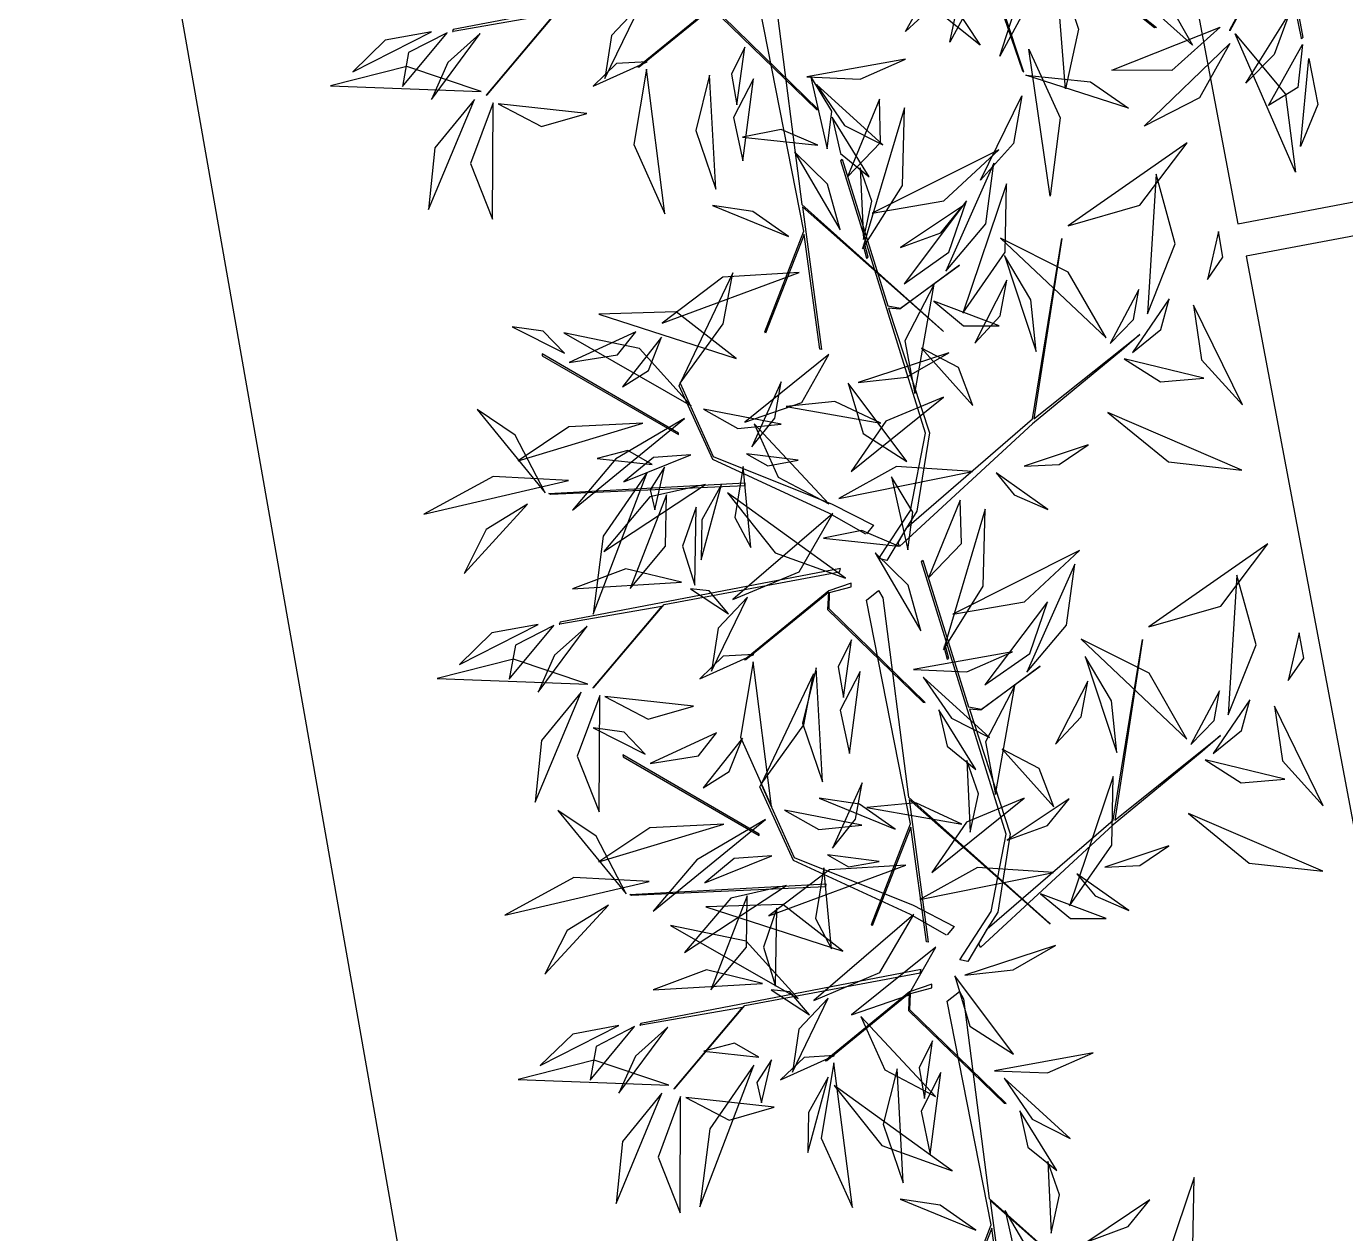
# Model space of a CAD drawing. Header units: centimetres. Extents: x 197412 to 267601, y -375791 to -305433.
# Drawn here: x 202005 to 203754, y -332522 to -330921 of the extents above; entities that cross this region are included whole.
import ezdxf

# ---------------------------------------------------------------- set-up
doc = ezdxf.new("R2010")
doc.units = ezdxf.units.CM
doc.layers.add('3-BAT C-Niveau 0', color=250, linetype='Continuous')

# ---------------------------------------------------------------- blocks, each defined once
blk = doc.blocks.new('Groupe-252-1')
at = {"linetype": 'Continuous', "flags": 128}
for points in [[(12012.96, -45892.22), (12026.44, -45889.87), (12017.32, -45900.69), (12017.46, -45900.63), (12026.75, -45889.65), (12050.02, -45885.3), (12050.14, -45884.86), (12012.97, -45892), (12012.86, -45892.24), (12012.93, -45892.23)], [(12067.63, -45958.9), (12062.84, -45956.17), (12047.36, -45949.02), (12042.89, -45939.22), (12043.06, -45938.88), (12047.42, -45948.62), (12063.2, -45954.92), (12068.65, -45957.73), (12067.73, -45958.86)], [(12027.11, -45970.81), (12040.59, -45968.46), (12031.47, -45979.28), (12031.61, -45979.22), (12040.9, -45968.24), (12064.16, -45963.89), (12064.29, -45963.45), (12027.12, -45970.59), (12027, -45970.83), (12027.07, -45970.82)], [(12078.34, -46012.08), (12073.55, -46009.34), (12058.07, -46002.19), (12053.6, -45992.4), (12053.77, -45992.05), (12058.14, -46001.8), (12073.91, -46008.1), (12079.36, -46010.91), (12078.44, -46012.03)], [(12037.82, -46023.99), (12051.3, -46021.63), (12042.18, -46032.46), (12042.32, -46032.4), (12051.61, -46021.42), (12074.87, -46017.07), (12075, -46016.62), (12037.83, -46023.77), (12037.71, -46024.01), (12037.78, -46024)]]:
    blk.add_lwpolyline(points, dxfattribs=at)
for points in [[(12051.55, -45886.81), (12048.59, -45887.81), (12037.42, -45896.97), (12037.6, -45896.94), (12048.55, -45887.99), (12048.45, -45890.3), (12061.11, -45902.58), (12061.38, -45902.62), (12048.63, -45890.22), (12048.69, -45888.04), (12051.55, -45887.28)], [(12077.96, -45932.04), (12059.26, -45915.5), (12061.78, -45934.4), (12061.54, -45934.38), (12059.48, -45919.15), (12054.35, -45932.23), (12054.26, -45932.06), (12059.42, -45918.73), (12053.59, -45889.05), (12055.2, -45887.79), (12055.75, -45888.76), (12059.15, -45915.21), (12077.78, -45931.86)], [(12069.39, -45962.15), (12073.55, -45955.78), (12075.55, -45945.5), (12064.33, -45909.4), (12064.51, -45909.19), (12070.55, -45928.64), (12072.26, -45928.92), (12080.07, -45923.23), (12072.16, -45929.09), (12070.66, -45928.93), (12076.09, -45945.45), (12074.42, -45955.85), (12073.04, -45958.07), (12089.74, -45943.63), (12093.63, -45919.69), (12089.93, -45943.63), (12103.95, -45932.44), (12101.53, -45934.54), (12089.73, -45944.27), (12072.12, -45960.55), (12071.93, -45960.04), (12073.04, -45958.07), (12070.45, -45962.38)], [(12042.81, -45945.7), (12042.82, -45945.51), (12024.73, -45934.99), (12024.76, -45935.25)], [(12025.88, -45953.64), (12025.65, -45953.52), (12051.63, -45952.1), (12051.61, -45952.49)], [(12080.1, -46015.33), (12084.26, -46008.96), (12086.27, -45998.68), (12075.04, -45962.58), (12075.22, -45962.37), (12081.26, -45981.82), (12082.97, -45982.1), (12090.78, -45976.41), (12082.88, -45982.26), (12081.37, -45982.11), (12086.8, -45998.63), (12085.13, -46009.03), (12083.75, -46011.25), (12100.45, -45996.81), (12104.34, -45972.87), (12100.64, -45996.81), (12114.66, -45985.61), (12112.25, -45987.72), (12100.44, -45997.45), (12082.83, -46013.73), (12082.64, -46013.22), (12083.75, -46011.25), (12081.16, -46015.56)], [(12065.69, -45965.4), (12062.74, -45966.4), (12051.57, -45975.56), (12051.74, -45975.53), (12062.7, -45966.58), (12062.59, -45968.89), (12075.25, -45981.17), (12075.52, -45981.21), (12062.78, -45968.81), (12062.83, -45966.63), (12065.7, -45965.87)], [(12092.1, -46010.63), (12073.41, -45994.09), (12075.92, -46012.99), (12075.69, -46012.97), (12073.62, -45997.75), (12068.5, -46010.82), (12068.41, -46010.65), (12073.56, -45997.32), (12067.73, -45967.65), (12069.34, -45966.38), (12069.89, -45967.35), (12073.3, -45993.8), (12091.93, -46010.45)], [(12053.52, -45998.88), (12053.53, -45998.69), (12035.44, -45988.17), (12035.48, -45988.43)], [(12036.59, -46006.82), (12036.36, -46006.7), (12062.34, -46005.28), (12062.32, -46005.67)], [(12076.4, -46018.57), (12073.45, -46019.58), (12062.28, -46028.74), (12062.46, -46028.71), (12073.41, -46019.75), (12073.31, -46022.07), (12085.97, -46034.35), (12086.23, -46034.39), (12073.49, -46021.99), (12073.55, -46019.81), (12076.41, -46019.05)], [(12102.81, -46063.81), (12084.12, -46047.27), (12086.64, -46066.17), (12086.4, -46066.15), (12084.33, -46050.92), (12079.21, -46063.99), (12079.12, -46063.83), (12084.27, -46050.5), (12078.44, -46020.82), (12080.05, -46019.56), (12080.61, -46020.53), (12084.01, -46046.98), (12102.64, -46063.62)]]:
    blk.add_lwpolyline(points, close=True, dxfattribs=at)
at = {"linetype": 'Continuous'}
for points in [[(12037.81, -45888.66, -207.06), (12033.92, -45892.78, -208.24), (12033.06, -45898.49, -209.24), (12033.06, -45898.49, -209.24), (12037.81, -45888.66, -207.06)], [(12010.07, -45892.28, -174.84), (12003.94, -45893.42, -175.45), (11999.63, -45897.6, -176.76), (11999.63, -45897.6, -176.76), (12010.07, -45892.28, -174.84)], [(12012.14, -45892.41, -174.58), (12007.05, -45895.05, -172.2), (12006.23, -45899.55, -168.43), (12006.23, -45899.55, -168.43), (12012.14, -45892.41, -174.58)], [(12016.55, -45892.53, -186.97), (12012.24, -45896.37, -187.38), (12010.07, -45901.26, -185.5), (12010.07, -45901.26, -185.5), (12016.55, -45892.53, -186.97)], [(12051.63, -45894.31, -197.01), (12049.86, -45897.91, -196.39), (12050.56, -45901.98, -196.61), (12050.56, -45901.98, -196.61), (12051.63, -45894.31, -197.01)], [(12016.68, -45900.19, -186.41), (12006.81, -45896.89, -187.61), (11996.71, -45899.45, -186.97), (11996.71, -45899.45, -186.97), (12016.68, -45900.19, -186.41)], [(12038.65, -45896.26, -179.83), (12034.6, -45896.51, -178.67), (12031.51, -45899.48, -177.99), (12031.51, -45899.48, -177.99), (12038.65, -45896.26, -179.83)], [(12038.56, -45897.25, -179.52), (12036.9, -45907.23, -178.73), (12041.01, -45916.42, -177.91), (12041.01, -45916.42, -177.91), (12038.56, -45897.25, -179.52)], [(12059.84, -45898.28, -183.78), (12066.88, -45898.56, -183.14), (12072.93, -45895.92, -184.94), (12072.93, -45895.92, -184.94), (12059.84, -45898.28, -183.78)], [(12046.94, -45898.03, -247.3), (12045.11, -45905.39, -244.69), (12047.76, -45913.15, -243.35), (12047.76, -45913.15, -243.35), (12046.94, -45898.03, -247.3)], [(12046.94, -45898.03, -247.3), (12045.11, -45905.39, -244.69), (12047.76, -45913.15, -243.35), (12047.76, -45913.15, -243.35), (12046.94, -45898.03, -247.3)], [(12052.76, -45898.53, -186.16), (12050.12, -45903.66, -185.75), (12051.33, -45909.4, -185.13), (12051.33, -45909.4, -185.13), (12052.76, -45898.53, -186.16)], [(12062.52, -45907.8, -183.73), (12063.16, -45902.81, -181.29), (12060.33, -45898.13, -179.52), (12060.33, -45898.13, -179.52), (12062.52, -45907.8, -183.73)], [(12061.11, -45899.29, -176.88), (12064.84, -45904.71, -176.9), (12069.89, -45907.26, -174.04), (12069.89, -45907.26, -174.04), (12061.11, -45899.29, -176.88)], [(12015.77, -45901.28, -186.4), (12010.53, -45907.67, -186.75), (12009.69, -45915.87, -187), (12009.69, -45915.87, -187), (12015.77, -45901.28, -186.4)], [(12018.23, -45901.69, -182.25), (12015.25, -45909.76, -178.08), (12018.16, -45917.15, -173.29), (12018.16, -45917.15, -173.29), (12018.23, -45901.69, -182.25)], [(12018.92, -45901.85, -181.99), (12024.66, -45904.85, -181.12), (12030.66, -45903.12, -179.03), (12030.66, -45903.12, -179.03), (12018.92, -45901.85, -181.99)], [(12065.22, -45911.51, -194.21), (12069.6, -45906.98, -192.81), (12069.45, -45901.22, -190.06), (12069.45, -45901.22, -190.06), (12065.22, -45911.51, -194.21)], [(12065.22, -45911.51, -194.21), (12069.6, -45906.98, -192.81), (12069.45, -45901.22, -190.06), (12069.45, -45901.22, -190.06), (12065.22, -45911.51, -194.21)], [(12067.22, -45921.05, -206.43), (12072.5, -45912.65, -204.4), (12072.76, -45902.39, -204.36), (12072.76, -45902.39, -204.36), (12067.22, -45921.05, -206.43)], [(12067.22, -45921.05, -206.43), (12072.5, -45912.65, -204.4), (12072.76, -45902.39, -204.36), (12072.76, -45902.39, -204.36), (12067.22, -45921.05, -206.43)], [(12063.19, -45903.6, -161.32), (12064.28, -45908.42, -161.24), (12068.09, -45911.53, -160.95), (12068.09, -45911.53, -160.95), (12063.19, -45903.6, -161.32)], [(12061.27, -45907.31, -183.47), (12056.43, -45905.23, -183.7), (12051.31, -45906.25, -184.07), (12051.31, -45906.25, -184.07), (12061.27, -45907.31, -183.47)], [(12061.27, -45907.31, -183.47), (12056.43, -45905.23, -183.7), (12051.31, -45906.25, -184.07), (12051.31, -45906.25, -184.07), (12061.27, -45907.31, -183.47)], [(12068.48, -45916.34, -194.97), (12077.98, -45914.72, -192.57), (12085.28, -45907.92, -191.31), (12085.28, -45907.92, -191.31), (12068.48, -45916.34, -194.97)], [(12094.47, -45918.02, -215.07), (12103.99, -45915.29, -213.8), (12110.23, -45907.02, -214.42), (12110.23, -45907.02, -214.42), (12094.47, -45918.02, -215.07)], [(12064.24, -45918.54, -199.98), (12062.57, -45912.5, -200.36), (12058.19, -45908.2, -199.46), (12058.19, -45908.2, -199.46), (12064.24, -45918.54, -199.98)], [(12078.26, -45924.03, -201.48), (12083.55, -45917.77, -202.35), (12084.63, -45909.72, -201.76), (12084.63, -45909.72, -201.76), (12078.26, -45924.03, -201.48)], [(12067.34, -45919.84, -223.21), (12068.44, -45914.75, -222.61), (12066.91, -45910.32, -220.88), (12066.91, -45910.32, -220.88), (12067.34, -45919.84, -223.21)], [(12067.34, -45919.84, -223.21), (12068.44, -45914.75, -222.61), (12066.91, -45910.32, -220.88), (12066.91, -45910.32, -220.88), (12067.34, -45919.84, -223.21)], [(12104.99, -45929.69, -228.35), (12108.66, -45920.39, -229.1), (12106.13, -45911.18, -232.12), (12106.13, -45911.18, -232.12), (12104.99, -45929.69, -228.35)], [(12080.52, -45929.59, -207.25), (12086.13, -45921.53, -205.29), (12086.3, -45912.47, -201.98), (12086.3, -45912.47, -201.98), (12080.52, -45929.59, -207.25)], [(12072.73, -45925.71, -207.16), (12078.66, -45921.53, -205.48), (12081, -45914.72, -203.83), (12081, -45914.72, -203.83), (12072.73, -45925.71, -207.16)], [(12072.73, -45925.71, -207.16), (12078.66, -45921.53, -205.48), (12081, -45914.72, -203.83), (12081, -45914.72, -203.83), (12072.73, -45925.71, -207.16)], [(12057.39, -45919.43, -228.81), (12052.66, -45916.11, -229.15), (12047.34, -45915.31, -227.32), (12047.34, -45915.31, -227.32), (12057.39, -45919.43, -228.81)], [(12072.23, -45920.91, -210.84), (12077.57, -45918.96, -209.98), (12080.45, -45915.41, -207.2), (12080.45, -45915.41, -207.2), (12072.23, -45920.91, -210.84)], [(12099.49, -45932.89, -228.97), (12094.49, -45924.18, -227.8), (12085.48, -45919.65, -227.09), (12085.48, -45919.65, -227.09), (12099.49, -45932.89, -228.97)], [(12112.92, -45925.13, -211.21), (12114.98, -45922.18, -209.03), (12114.4, -45918.79, -206.71), (12114.4, -45918.79, -206.71), (12112.92, -45925.13, -211.21)], [(12112.92, -45925.13, -211.21), (12114.98, -45922.18, -209.03), (12114.4, -45918.79, -206.71), (12114.4, -45918.79, -206.71), (12112.92, -45925.13, -211.21)], [(12067.73, -45922.29, -203.84), (12067.96, -45922.19, -203.87), (12067.51, -45920.51, -202.04), (12067.3, -45920.61, -202.02), (12067.73, -45922.29, -203.84)], [(12090.22, -45934.68, -196.26), (12089.5, -45927.81, -195.05), (12086.02, -45921.96, -196.39), (12086.02, -45921.96, -196.39), (12090.22, -45934.68, -196.26)], [(12058.8, -45924.21, -225.36), (12048.68, -45924.84, -224.7), (12040.65, -45930.92, -224), (12040.65, -45930.92, -224), (12058.8, -45924.21, -225.36)], [(12043.06, -45938.88, -197.23), (12048.73, -45931, -194.28), (12050, -45924.26, -188.42), (12050, -45924.26, -188.42), (12043.06, -45938.88, -197.23)], [(12082.08, -45933.56, -195.33), (12085.47, -45929.95, -195.1), (12086.35, -45925.23, -194.26), (12086.35, -45925.23, -194.26), (12082.08, -45933.56, -195.33)], [(12076.69, -45925.77, -188.89), (12072.82, -45933.27, -185.79), (12074.13, -45940.23, -181.22), (12074.13, -45940.23, -181.22), (12076.69, -45925.77, -188.89)], [(12100.03, -45933.62, -229.3), (12103.12, -45930.42, -228.25), (12103.82, -45926.48, -226.49), (12103.82, -45926.48, -226.49), (12100.03, -45933.62, -229.3)], [(12076.66, -45928.01, -215.21), (12080.61, -45931.27, -213.09), (12085.34, -45931.28, -210.46), (12085.34, -45931.28, -210.46), (12076.66, -45928.01, -215.21)], [(12103, -45934.83, -232.75), (12106.74, -45931.76, -233.5), (12107.84, -45927.71, -235.42), (12107.84, -45927.71, -235.42), (12103, -45934.83, -232.75)], [(12111.09, -45928.52, -212.86), (12112.15, -45935.79, -209.91), (12117.56, -45941.75, -208.14), (12117.56, -45941.75, -208.14), (12111.09, -45928.52, -212.86)], [(12111.09, -45928.52, -212.86), (12112.15, -45935.79, -209.91), (12117.56, -45941.75, -208.14), (12117.56, -45941.75, -208.14), (12111.09, -45928.52, -212.86)], [(12050.45, -45935.59, -220.85), (12042.53, -45929.43, -221.31), (12032.28, -45929.72, -222.56), (12032.28, -45929.72, -222.56), (12050.45, -45935.59, -220.85)], [(12027.7, -45934.89, -211.6), (12024.89, -45932, -211.07), (12020.79, -45931.42, -211.1), (12020.79, -45931.42, -211.1), (12027.7, -45934.89, -211.6)], [(12044.51, -45941.88, -220.09), (12037.65, -45934.29, -220.53), (12027.63, -45932.19, -219.34), (12027.63, -45932.19, -219.34), (12044.51, -45941.88, -220.09)], [(12028.34, -45936.13, -202.5), (12034.74, -45935.11, -200.11), (12037.16, -45932.06, -195.35), (12037.16, -45932.06, -195.35), (12028.34, -45936.13, -202.5)], [(12035.39, -45939.37, -218.46), (12038.84, -45937.22, -216.39), (12040.57, -45932.78, -215.43), (12040.57, -45932.78, -215.43), (12035.39, -45939.37, -218.46)], [(12081.84, -45941.86, -184.69), (12079.93, -45936.79, -183.17), (12075.01, -45934.23, -181.63), (12075.01, -45934.23, -181.63), (12081.84, -45941.86, -184.69)], [(12051.6, -45944.04, -210.57), (12059.17, -45941.45, -206.9), (12062.76, -45935.08, -202.54), (12062.76, -45935.08, -202.54), (12051.6, -45944.04, -210.57)], [(12066.64, -45938.8, -200.44), (12073.06, -45938.1, -199.26), (12078.67, -45934.86, -200.49), (12078.67, -45934.86, -200.49), (12066.64, -45938.8, -200.44)], [(12101.9, -45935.64, -232.48), (12106.7, -45938.71, -232.45), (12112.47, -45938.24, -231.83), (12112.47, -45938.24, -231.83), (12101.9, -45935.64, -232.48)], [(12052.54, -45947.34, -202.12), (12055.58, -45943.51, -201.54), (12056.44, -45938.71, -202.14), (12056.44, -45938.71, -202.14), (12052.54, -45947.34, -202.12)], [(12065.29, -45938.88, -200.73), (12067.31, -45945.57, -197.34), (12073.09, -45949.27, -193.77), (12073.09, -45949.27, -193.77), (12065.29, -45938.88, -200.73)], [(12065.29, -45938.88, -200.73), (12067.31, -45945.57, -197.34), (12073.09, -45949.27, -193.77), (12073.09, -45949.27, -193.77), (12065.29, -45938.88, -200.73)], [(12069.66, -45944.2, -185.42), (12063.56, -45941.33, -185.31), (12057.09, -45941.97, -184.01), (12057.09, -45941.97, -184.01), (12069.66, -45944.2, -185.42)], [(12077.94, -45940.75, -205.3), (12070.3, -45943.9, -204.92), (12065.71, -45950.61, -203.9), (12065.71, -45950.61, -203.9), (12077.94, -45940.75, -205.3)], [(12025.16, -45953.44, -214.21), (12021.19, -45945.76, -211.43), (12016.11, -45942.38, -206.15), (12016.11, -45942.38, -206.15), (12025.16, -45953.44, -214.21)], [(12046.14, -45942.33, -199.77), (12050.7, -45944.88, -197.57), (12056.42, -45944.3, -196.35), (12056.42, -45944.3, -196.35), (12046.14, -45942.33, -199.77)], [(12099.73, -45942.78, -223.66), (12107.75, -45949.33, -222.36), (12117.5, -45950.4, -219.58), (12117.5, -45950.4, -219.58), (12099.73, -45942.78, -223.66)], [(12038.1, -45944.17, -221.24), (12028.29, -45944.67, -218.96), (12021.57, -45949.17, -214.31), (12021.57, -45949.17, -214.31), (12038.1, -45944.17, -221.24)], [(12043.62, -45943.57, -210.1), (12034.53, -45948.91, -209.96), (12028.75, -45955.71, -205.95), (12028.75, -45955.71, -205.95), (12043.62, -45943.57, -210.1)], [(12052.83, -45944.28, -217.22), (12056.02, -45951.36, -219.34), (12062.73, -45954.9, -221.55), (12062.73, -45954.9, -221.55), (12052.83, -45944.28, -217.22)], [(12039.33, -45949.68, -213.12), (12036.09, -45947.83, -210.71), (12032.03, -45948.88, -208.62), (12032.03, -45948.88, -208.62), (12039.33, -45949.68, -213.12)], [(12039.33, -45949.68, -213.12), (12036.09, -45947.83, -210.71), (12032.03, -45948.88, -208.62), (12032.03, -45948.88, -208.62), (12039.33, -45949.68, -213.12)], [(12051.84, -45948.24, -202.35), (12054.66, -45949.83, -200.21), (12058.7, -45949.11, -199.09), (12058.7, -45949.11, -199.09), (12051.84, -45948.24, -202.35)], [(12088.63, -45949.88, -172.05), (12093.27, -45949.67, -171.7), (12097.1, -45947.05, -172.02), (12097.1, -45947.05, -172.02), (12088.63, -45949.88, -172.05)], [(12088.63, -45949.88, -172.05), (12093.27, -45949.67, -171.7), (12097.1, -45947.05, -172.02), (12097.1, -45947.05, -172.02), (12088.63, -45949.88, -172.05)], [(12044.45, -45948.38, -207.72), (12039.49, -45948.76, -206.62), (12035.59, -45951.95, -205.86), (12035.59, -45951.95, -205.86), (12044.45, -45948.38, -207.72)], [(12040.98, -45950.01, -212.09), (12039.06, -45953.01, -209.87), (12039.69, -45955.7, -207.1), (12039.69, -45955.7, -207.1), (12040.98, -45950.01, -212.09)], [(12040.98, -45950.01, -212.09), (12039.06, -45953.01, -209.87), (12039.69, -45955.7, -207.1), (12039.69, -45955.7, -207.1), (12040.98, -45950.01, -212.09)], [(12051.38, -45949.95, -198.87), (12050.27, -45956.68, -195.41), (12052.41, -45960.69, -190.33), (12052.41, -45960.69, -190.33), (12051.38, -45949.95, -198.87)], [(12081.8, -45950.58, -176.08), (12071.72, -45949.91, -174.79), (12064.09, -45954.18, -170.69), (12064.09, -45954.18, -170.69), (12081.8, -45950.58, -176.08)], [(12028.24, -45951.81, -223.19), (12018.24, -45951.24, -225.59), (12009.07, -45956.26, -225.79), (12009.07, -45956.26, -225.79), (12028.24, -45951.81, -223.19)], [(12028.24, -45951.81, -223.19), (12018.24, -45951.24, -225.59), (12009.07, -45956.26, -225.79), (12009.07, -45956.26, -225.79), (12028.24, -45951.81, -223.19)], [(12038.68, -45950.73, -212.64), (12032.83, -45959.19, -211.07), (12031.52, -45969.52, -212.06), (12031.52, -45969.52, -212.06), (12038.68, -45950.73, -212.64)], [(12038.68, -45950.73, -212.64), (12032.83, -45959.19, -211.07), (12031.52, -45969.52, -212.06), (12031.52, -45969.52, -212.06), (12038.68, -45950.73, -212.64)], [(12073.23, -45960.98, -183.73), (12073.87, -45955.99, -181.29), (12071.05, -45951.3, -179.52), (12071.05, -45951.3, -179.52), (12073.23, -45960.98, -183.73)], [(12084.93, -45950.77, -171.59), (12087.32, -45953.68, -169.03), (12091.78, -45955.63, -167.96), (12091.78, -45955.63, -167.96), (12084.93, -45950.77, -171.59)], [(12046.41, -45952.3, -233.25), (12039.04, -45953.97, -238.65), (12032.92, -45961.19, -241.93), (12032.92, -45961.19, -241.93), (12046.41, -45952.3, -233.25)], [(12048.51, -45952.32, -204.62), (12045.89, -45957.01, -205.07), (12045.82, -45962.31, -204.23), (12045.82, -45962.31, -204.23), (12048.51, -45952.32, -204.62)], [(12049.32, -45953.41, -204.31), (12055.62, -45961.4, -204.16), (12064.95, -45964.76, -202.67), (12064.95, -45964.76, -202.67), (12049.32, -45953.41, -204.31)], [(12022.81, -45954.92, -215.73), (12017.33, -45958.27, -216.78), (12014.4, -45964.1, -215.22), (12014.4, -45964.1, -215.22), (12022.81, -45954.92, -215.73)], [(12022.81, -45954.92, -215.73), (12017.33, -45958.27, -216.78), (12014.4, -45964.1, -215.22), (12014.4, -45964.1, -215.22), (12022.81, -45954.92, -215.73)], [(12036.41, -45966.13, -189.87), (12041.1, -45960.48, -186.93), (12041.22, -45953.7, -183.27), (12041.22, -45953.7, -183.27), (12036.41, -45966.13, -189.87)], [(12045.15, -45955.31, -229.03), (12043.36, -45960.5, -227.48), (12044.98, -45965.65, -225.66), (12044.98, -45965.65, -225.66), (12045.15, -45955.31, -229.03)], [(12075.94, -45964.68, -194.21), (12080.31, -45960.15, -192.81), (12080.16, -45954.4, -190.06), (12080.16, -45954.4, -190.06), (12075.94, -45964.68, -194.21)], [(12075.94, -45964.68, -194.21), (12080.31, -45960.15, -192.81), (12080.16, -45954.4, -190.06), (12080.16, -45954.4, -190.06), (12075.94, -45964.68, -194.21)], [(12050.04, -45967.59, -178.9), (12058.81, -45963.88, -176.01), (12063.29, -45956.15, -172.29), (12063.29, -45956.15, -172.29), (12050.04, -45967.59, -178.9)], [(12050.04, -45967.59, -178.9), (12058.81, -45963.88, -176.01), (12063.29, -45956.15, -172.29), (12063.29, -45956.15, -172.29), (12050.04, -45967.59, -178.9)], [(12077.93, -45974.23, -206.43), (12083.21, -45965.82, -204.4), (12083.47, -45955.57, -204.36), (12083.47, -45955.57, -204.36), (12077.93, -45974.23, -206.43)], [(12077.93, -45974.23, -206.43), (12083.21, -45965.82, -204.4), (12083.47, -45955.57, -204.36), (12083.47, -45955.57, -204.36), (12077.93, -45974.23, -206.43)], [(12071.98, -45960.49, -183.47), (12067.14, -45958.41, -183.7), (12062.02, -45959.43, -184.07), (12062.02, -45959.43, -184.07), (12071.98, -45960.49, -183.47)], [(12071.98, -45960.49, -183.47), (12067.14, -45958.41, -183.7), (12062.02, -45959.43, -184.07), (12062.02, -45959.43, -184.07), (12071.98, -45960.49, -183.47)], [(12105.18, -45971.19, -215.07), (12114.7, -45968.46, -213.8), (12120.94, -45960.19, -214.42), (12120.94, -45960.19, -214.42), (12105.18, -45971.19, -215.07)], [(12074.95, -45971.72, -199.98), (12073.28, -45965.68, -200.36), (12068.9, -45961.37, -199.46), (12068.9, -45961.37, -199.46), (12074.95, -45971.72, -199.98)], [(12079.19, -45969.52, -194.97), (12088.69, -45967.89, -192.57), (12095.99, -45961.09, -191.31), (12095.99, -45961.09, -191.31), (12079.19, -45969.52, -194.97)], [(12043.23, -45965.29, -200.41), (12035.84, -45963.51, -200.32), (12028.77, -45966.15, -200.54), (12028.77, -45966.15, -200.54), (12043.23, -45965.29, -200.41)], [(12088.97, -45977.2, -201.48), (12094.27, -45970.95, -202.35), (12095.34, -45962.9, -201.76), (12095.34, -45962.9, -201.76), (12088.97, -45977.2, -201.48)], [(12115.7, -45982.87, -228.35), (12119.37, -45973.57, -229.1), (12116.84, -45964.35, -232.12), (12116.84, -45964.35, -232.12), (12115.7, -45982.87, -228.35)], [(12049.46, -45969.46, -177.75), (12046.87, -45966.42, -175.38), (12044.39, -45966.16, -172.12), (12044.39, -45966.16, -172.12), (12049.46, -45969.46, -177.75)], [(12051.95, -45967.25, -207.06), (12048.07, -45971.37, -208.24), (12047.21, -45977.08, -209.24), (12047.21, -45977.08, -209.24), (12051.95, -45967.25, -207.06)], [(12083.44, -45978.89, -207.16), (12089.37, -45974.71, -205.48), (12091.71, -45967.89, -203.83), (12091.71, -45967.89, -203.83), (12083.44, -45978.89, -207.16)], [(12083.44, -45978.89, -207.16), (12089.37, -45974.71, -205.48), (12091.71, -45967.89, -203.83), (12091.71, -45967.89, -203.83), (12083.44, -45978.89, -207.16)], [(12024.21, -45970.87, -174.84), (12018.09, -45972.01, -175.45), (12013.77, -45976.19, -176.76), (12013.77, -45976.19, -176.76), (12024.21, -45970.87, -174.84)], [(12026.28, -45971, -174.58), (12021.2, -45973.64, -172.2), (12020.38, -45978.14, -168.43), (12020.38, -45978.14, -168.43), (12026.28, -45971, -174.58)], [(12030.69, -45971.12, -186.97), (12026.39, -45974.96, -187.38), (12024.22, -45979.85, -185.5), (12024.22, -45979.85, -185.5), (12030.69, -45971.12, -186.97)], [(12110.2, -45986.07, -228.97), (12105.2, -45977.35, -227.8), (12096.2, -45972.83, -227.09), (12096.2, -45972.83, -227.09), (12110.2, -45986.07, -228.97)], [(12123.63, -45978.31, -211.21), (12125.69, -45975.36, -209.03), (12125.11, -45971.97, -206.71), (12125.11, -45971.97, -206.71), (12123.63, -45978.31, -211.21)], [(12123.63, -45978.31, -211.21), (12125.69, -45975.36, -209.03), (12125.11, -45971.97, -206.71), (12125.11, -45971.97, -206.71), (12123.63, -45978.31, -211.21)], [(12065.77, -45972.9, -197.01), (12064, -45976.5, -196.39), (12064.7, -45980.57, -196.61), (12064.7, -45980.57, -196.61), (12065.77, -45972.9, -197.01)], [(12073.99, -45976.87, -183.78), (12081.02, -45977.15, -183.14), (12087.08, -45974.51, -184.94), (12087.08, -45974.51, -184.94), (12073.99, -45976.87, -183.78)], [(12078.45, -45975.47, -203.84), (12078.67, -45975.37, -203.87), (12078.22, -45973.69, -202.04), (12078.01, -45973.79, -202.02), (12078.45, -45975.47, -203.84)], [(12030.82, -45978.78, -186.41), (12020.95, -45975.48, -187.61), (12010.85, -45978.04, -186.97), (12010.85, -45978.04, -186.97), (12030.82, -45978.78, -186.41)], [(12052.79, -45974.85, -179.83), (12048.74, -45975.1, -178.67), (12045.65, -45978.07, -177.99), (12045.65, -45978.07, -177.99), (12052.79, -45974.85, -179.83)], [(12052.7, -45975.84, -179.52), (12051.04, -45985.82, -178.73), (12055.15, -45995.01, -177.91), (12055.15, -45995.01, -177.91), (12052.7, -45975.84, -179.52)], [(12100.93, -45987.86, -196.26), (12100.21, -45980.99, -195.05), (12096.73, -45975.14, -196.39), (12096.73, -45975.14, -196.39), (12100.93, -45987.86, -196.26)], [(12053.77, -45992.05, -197.23), (12059.44, -45984.18, -194.28), (12060.71, -45977.44, -188.42), (12060.71, -45977.44, -188.42), (12053.77, -45992.05, -197.23)], [(12061.08, -45976.62, -247.3), (12059.25, -45983.98, -244.69), (12061.9, -45991.74, -243.35), (12061.9, -45991.74, -243.35), (12061.08, -45976.62, -247.3)], [(12061.08, -45976.62, -247.3), (12059.25, -45983.98, -244.69), (12061.9, -45991.74, -243.35), (12061.9, -45991.74, -243.35), (12061.08, -45976.62, -247.3)], [(12066.9, -45977.12, -186.16), (12064.26, -45982.25, -185.75), (12065.47, -45987.99, -185.13), (12065.47, -45987.99, -185.13), (12066.9, -45977.12, -186.16)], [(12075.26, -45977.88, -176.88), (12078.99, -45983.3, -176.9), (12084.03, -45985.85, -174.04), (12084.03, -45985.85, -174.04), (12075.26, -45977.88, -176.88)], [(12087.4, -45978.95, -188.89), (12083.53, -45986.45, -185.79), (12084.84, -45993.41, -181.22), (12084.84, -45993.41, -181.22), (12087.4, -45978.95, -188.89)], [(12092.8, -45986.74, -195.33), (12096.18, -45983.13, -195.1), (12097.06, -45978.41, -194.26), (12097.06, -45978.41, -194.26), (12092.8, -45986.74, -195.33)], [(12110.74, -45986.79, -229.3), (12113.83, -45983.6, -228.25), (12114.53, -45979.66, -226.49), (12114.53, -45979.66, -226.49), (12110.74, -45986.79, -229.3)], [(12029.92, -45979.87, -186.4), (12024.67, -45986.26, -186.75), (12023.83, -45994.46, -187), (12023.83, -45994.46, -187), (12029.92, -45979.87, -186.4)], [(12032.37, -45980.28, -182.25), (12029.4, -45988.35, -178.08), (12032.31, -45995.74, -173.29), (12032.31, -45995.74, -173.29), (12032.37, -45980.28, -182.25)], [(12033.07, -45980.44, -181.99), (12038.8, -45983.44, -181.12), (12044.8, -45981.71, -179.03), (12044.8, -45981.71, -179.03), (12033.07, -45980.44, -181.99)], [(12113.71, -45988, -232.75), (12117.45, -45984.94, -233.5), (12118.55, -45980.89, -235.42), (12118.55, -45980.89, -235.42), (12113.71, -45988, -232.75)], [(12077.34, -45982.19, -161.32), (12078.42, -45987.01, -161.24), (12082.24, -45990.12, -160.95), (12082.24, -45990.12, -160.95), (12077.34, -45982.19, -161.32)], [(12121.8, -45981.7, -212.86), (12122.86, -45988.97, -209.91), (12128.27, -45994.93, -208.14), (12128.27, -45994.93, -208.14), (12121.8, -45981.7, -212.86)], [(12121.8, -45981.7, -212.86), (12122.86, -45988.97, -209.91), (12128.27, -45994.93, -208.14), (12128.27, -45994.93, -208.14), (12121.8, -45981.7, -212.86)], [(12038.41, -45988.07, -211.6), (12035.6, -45985.18, -211.07), (12031.5, -45984.6, -211.1), (12031.5, -45984.6, -211.1), (12038.41, -45988.07, -211.6)], [(12039.05, -45989.31, -202.5), (12045.45, -45988.28, -200.11), (12047.87, -45985.23, -195.35), (12047.87, -45985.23, -195.35), (12039.05, -45989.31, -202.5)], [(12046.1, -45992.54, -218.46), (12049.55, -45990.39, -216.39), (12051.29, -45985.95, -215.43), (12051.29, -45985.95, -215.43), (12046.1, -45992.54, -218.46)], [(12092.56, -45995.04, -184.69), (12090.64, -45989.97, -183.17), (12085.72, -45987.41, -181.63), (12085.72, -45987.41, -181.63), (12092.56, -45995.04, -184.69)], [(12081.49, -45998.43, -223.21), (12082.58, -45993.34, -222.61), (12081.05, -45988.91, -220.88), (12081.05, -45988.91, -220.88), (12081.49, -45998.43, -223.21)], [(12081.49, -45998.43, -223.21), (12082.58, -45993.34, -222.61), (12081.05, -45988.91, -220.88), (12081.05, -45988.91, -220.88), (12081.49, -45998.43, -223.21)], [(12112.61, -45988.82, -232.48), (12117.42, -45991.88, -232.45), (12123.18, -45991.41, -231.83), (12123.18, -45991.41, -231.83), (12112.61, -45988.82, -232.48)], [(12063.25, -46000.52, -202.12), (12066.29, -45996.68, -201.54), (12067.16, -45991.89, -202.14), (12067.16, -45991.89, -202.14), (12063.25, -46000.52, -202.12)], [(12094.66, -46008.18, -207.25), (12100.28, -46000.13, -205.29), (12100.45, -45991.06, -201.98), (12100.45, -45991.06, -201.98), (12094.66, -46008.18, -207.25)], [(12035.87, -46006.61, -214.21), (12031.91, -45998.94, -211.43), (12026.82, -45995.55, -206.15), (12026.82, -45995.55, -206.15), (12035.87, -46006.61, -214.21)], [(12056.85, -45995.5, -199.77), (12061.42, -45998.06, -197.57), (12067.13, -45997.48, -196.35), (12067.13, -45997.48, -196.35), (12056.85, -45995.5, -199.77)], [(12071.54, -45998.02, -228.81), (12066.8, -45994.7, -229.15), (12061.48, -45993.9, -227.32), (12061.48, -45993.9, -227.32), (12071.54, -45998.02, -228.81)], [(12080.37, -45997.37, -185.42), (12074.27, -45994.51, -185.31), (12067.8, -45995.15, -184.01), (12067.8, -45995.15, -184.01), (12080.37, -45997.37, -185.42)], [(12088.65, -45993.93, -205.3), (12081.01, -45997.08, -204.92), (12076.42, -46003.79, -203.9), (12076.42, -46003.79, -203.9), (12088.65, -45993.93, -205.3)], [(12086.38, -45999.5, -210.84), (12091.71, -45997.55, -209.98), (12094.6, -45994, -207.2), (12094.6, -45994, -207.2), (12086.38, -45999.5, -210.84)], [(12054.33, -45996.75, -210.1), (12045.25, -46002.08, -209.96), (12039.46, -46008.88, -205.95), (12039.46, -46008.88, -205.95), (12054.33, -45996.75, -210.1)], [(12110.44, -45995.95, -223.66), (12118.46, -46002.51, -222.36), (12128.21, -46003.58, -219.58), (12128.21, -46003.58, -219.58), (12110.44, -45995.95, -223.66)], [(12048.81, -45997.34, -221.24), (12039, -45997.85, -218.96), (12032.28, -46002.35, -214.31), (12032.28, -46002.35, -214.31), (12048.81, -45997.34, -221.24)], [(12099.34, -46003.06, -172.05), (12103.98, -46002.84, -171.7), (12107.82, -46000.23, -172.02), (12107.82, -46000.23, -172.02), (12099.34, -46003.06, -172.05)], [(12099.34, -46003.06, -172.05), (12103.98, -46002.84, -171.7), (12107.82, -46000.23, -172.02), (12107.82, -46000.23, -172.02), (12099.34, -46003.06, -172.05)], [(12055.17, -46001.55, -207.72), (12050.2, -46001.93, -206.62), (12046.3, -46005.13, -205.86), (12046.3, -46005.13, -205.86), (12055.17, -46001.55, -207.72)], [(12062.55, -46001.42, -202.35), (12065.37, -46003, -200.21), (12069.42, -46002.29, -199.09), (12069.42, -46002.29, -199.09), (12062.55, -46001.42, -202.35)], [(12072.95, -46002.8, -225.36), (12062.83, -46003.43, -224.7), (12054.79, -46009.51, -224), (12054.79, -46009.51, -224), (12072.95, -46002.8, -225.36)], [(12062.09, -46003.13, -198.87), (12060.98, -46009.86, -195.41), (12063.12, -46013.87, -190.33), (12063.12, -46013.87, -190.33), (12062.09, -46003.13, -198.87)], [(12092.51, -46003.76, -176.08), (12082.43, -46003.09, -174.79), (12074.8, -46007.36, -170.69), (12074.8, -46007.36, -170.69), (12092.51, -46003.76, -176.08)], [(12095.64, -46003.95, -171.59), (12098.03, -46006.86, -169.03), (12102.49, -46008.81, -167.96), (12102.49, -46008.81, -167.96), (12095.64, -46003.95, -171.59)], [(12038.95, -46004.98, -223.19), (12028.95, -46004.42, -225.59), (12019.78, -46009.44, -225.79), (12019.78, -46009.44, -225.79), (12038.95, -46004.98, -223.19)], [(12038.95, -46004.98, -223.19), (12028.95, -46004.42, -225.59), (12019.78, -46009.44, -225.79), (12019.78, -46009.44, -225.79), (12038.95, -46004.98, -223.19)], [(12057.12, -46005.48, -233.25), (12049.75, -46007.15, -238.65), (12043.63, -46014.37, -241.93), (12043.63, -46014.37, -241.93), (12057.12, -46005.48, -233.25)], [(12047.12, -46019.31, -189.87), (12051.82, -46013.65, -186.93), (12051.93, -46006.88, -183.27), (12051.93, -46006.88, -183.27), (12047.12, -46019.31, -189.87)], [(12090.81, -46006.6, -215.21), (12094.76, -46009.86, -213.09), (12099.49, -46009.87, -210.46), (12099.49, -46009.87, -210.46), (12090.81, -46006.6, -215.21)], [(12033.52, -46008.09, -215.73), (12028.04, -46011.45, -216.78), (12025.11, -46017.27, -215.22), (12025.11, -46017.27, -215.22), (12033.52, -46008.09, -215.73)], [(12033.52, -46008.09, -215.73), (12028.04, -46011.45, -216.78), (12025.11, -46017.27, -215.22), (12025.11, -46017.27, -215.22), (12033.52, -46008.09, -215.73)], [(12064.6, -46014.18, -220.85), (12056.67, -46008.03, -221.31), (12046.42, -46008.31, -222.56), (12046.42, -46008.31, -222.56), (12064.6, -46014.18, -220.85)], [(12055.86, -46008.48, -229.03), (12054.07, -46013.68, -227.48), (12055.69, -46018.82, -225.66), (12055.69, -46018.82, -225.66), (12055.86, -46008.48, -229.03)], [(12060.75, -46020.76, -178.9), (12069.52, -46017.05, -176.01), (12074, -46009.33, -172.29), (12074, -46009.33, -172.29), (12060.75, -46020.76, -178.9)], [(12060.75, -46020.76, -178.9), (12069.52, -46017.05, -176.01), (12074, -46009.33, -172.29), (12074, -46009.33, -172.29), (12060.75, -46020.76, -178.9)], [(12058.66, -46020.47, -220.09), (12051.79, -46012.88, -220.53), (12041.78, -46010.78, -219.34), (12041.78, -46010.78, -219.34), (12058.66, -46020.47, -220.09)], [(12065.75, -46022.63, -210.57), (12073.32, -46020.04, -206.9), (12076.91, -46013.67, -202.54), (12076.91, -46013.67, -202.54), (12065.75, -46022.63, -210.57)], [(12080.79, -46017.39, -200.44), (12087.2, -46016.69, -199.26), (12092.81, -46013.45, -200.49), (12092.81, -46013.45, -200.49), (12080.79, -46017.39, -200.44)], [(12053.94, -46018.47, -200.41), (12046.55, -46016.69, -200.32), (12039.48, -46019.32, -200.54), (12039.48, -46019.32, -200.54), (12053.94, -46018.47, -200.41)], [(12079.44, -46017.47, -200.73), (12081.45, -46024.16, -197.34), (12087.24, -46027.86, -193.77), (12087.24, -46027.86, -193.77), (12079.44, -46017.47, -200.73)], [(12079.44, -46017.47, -200.73), (12081.45, -46024.16, -197.34), (12087.24, -46027.86, -193.77), (12087.24, -46027.86, -193.77), (12079.44, -46017.47, -200.73)], [(12060.17, -46022.63, -177.75), (12057.58, -46019.6, -175.38), (12055.1, -46019.34, -172.12), (12055.1, -46019.34, -172.12), (12060.17, -46022.63, -177.75)], [(12062.66, -46020.43, -207.06), (12058.78, -46024.55, -208.24), (12057.92, -46030.25, -209.24), (12057.92, -46030.25, -209.24), (12062.66, -46020.43, -207.06)], [(12066.97, -46022.87, -217.22), (12070.16, -46029.95, -219.34), (12076.87, -46033.49, -221.55), (12076.87, -46033.49, -221.55), (12066.97, -46022.87, -217.22)], [(12034.92, -46024.05, -174.84), (12028.8, -46025.19, -175.45), (12024.49, -46029.37, -176.76), (12024.49, -46029.37, -176.76), (12034.92, -46024.05, -174.84)], [(12036.99, -46024.17, -174.58), (12031.91, -46026.82, -172.2), (12031.09, -46031.32, -168.43), (12031.09, -46031.32, -168.43), (12036.99, -46024.17, -174.58)], [(12041.4, -46024.29, -186.97), (12037.1, -46028.14, -187.38), (12034.93, -46033.03, -185.5), (12034.93, -46033.03, -185.5), (12041.4, -46024.29, -186.97)], [(12053.47, -46028.27, -213.12), (12050.24, -46026.42, -210.71), (12046.18, -46027.47, -208.62), (12046.18, -46027.47, -208.62), (12053.47, -46028.27, -213.12)], [(12053.47, -46028.27, -213.12), (12050.24, -46026.42, -210.71), (12046.18, -46027.47, -208.62), (12046.18, -46027.47, -208.62), (12053.47, -46028.27, -213.12)], [(12076.48, -46026.08, -197.01), (12074.72, -46029.67, -196.39), (12075.41, -46033.74, -196.61), (12075.41, -46033.74, -196.61), (12076.48, -46026.08, -197.01)], [(12041.53, -46031.96, -186.41), (12031.66, -46028.65, -187.61), (12021.56, -46031.22, -186.97), (12021.56, -46031.22, -186.97), (12041.53, -46031.96, -186.41)], [(12055.13, -46028.6, -212.09), (12053.2, -46031.6, -209.87), (12053.84, -46034.29, -207.1), (12053.84, -46034.29, -207.1), (12055.13, -46028.6, -212.09)], [(12055.13, -46028.6, -212.09), (12053.2, -46031.6, -209.87), (12053.84, -46034.29, -207.1), (12053.84, -46034.29, -207.1), (12055.13, -46028.6, -212.09)], [(12063.5, -46028.03, -179.83), (12059.46, -46028.28, -178.67), (12056.36, -46031.24, -177.99), (12056.36, -46031.24, -177.99), (12063.5, -46028.03, -179.83)], [(12084.7, -46030.05, -183.78), (12091.73, -46030.33, -183.14), (12097.79, -46027.68, -184.94), (12097.79, -46027.68, -184.94), (12084.7, -46030.05, -183.78)], [(12052.82, -46029.32, -212.64), (12046.97, -46037.78, -211.07), (12045.66, -46048.11, -212.06), (12045.66, -46048.11, -212.06), (12052.82, -46029.32, -212.64)], [(12052.82, -46029.32, -212.64), (12046.97, -46037.78, -211.07), (12045.66, -46048.11, -212.06), (12045.66, -46048.11, -212.06), (12052.82, -46029.32, -212.64)], [(12063.42, -46029.02, -179.52), (12061.75, -46039, -178.73), (12065.87, -46048.18, -177.91), (12065.87, -46048.18, -177.91), (12063.42, -46029.02, -179.52)], [(12071.79, -46029.8, -247.3), (12069.96, -46037.16, -244.69), (12072.61, -46044.92, -243.35), (12072.61, -46044.92, -243.35), (12071.79, -46029.8, -247.3)], [(12071.79, -46029.8, -247.3), (12069.96, -46037.16, -244.69), (12072.61, -46044.92, -243.35), (12072.61, -46044.92, -243.35), (12071.79, -46029.8, -247.3)], [(12077.61, -46030.29, -186.16), (12074.97, -46035.43, -185.75), (12076.18, -46041.17, -185.13), (12076.18, -46041.17, -185.13), (12077.61, -46030.29, -186.16)], [(12062.66, -46030.91, -204.62), (12060.04, -46035.6, -205.07), (12059.96, -46040.9, -204.23), (12059.96, -46040.9, -204.23), (12062.66, -46030.91, -204.62)], [(12063.46, -46032, -204.31), (12069.76, -46039.99, -204.16), (12079.09, -46043.35, -202.67), (12079.09, -46043.35, -202.67), (12063.46, -46032, -204.31)], [(12085.97, -46031.06, -176.88), (12089.7, -46036.47, -176.9), (12094.74, -46039.03, -174.04), (12094.74, -46039.03, -174.04), (12085.97, -46031.06, -176.88)], [(12040.63, -46033.05, -186.4), (12035.38, -46039.43, -186.75), (12034.54, -46047.64, -187), (12034.54, -46047.64, -187), (12040.63, -46033.05, -186.4)], [(12043.08, -46033.46, -182.25), (12040.11, -46041.53, -178.08), (12043.02, -46048.91, -173.29), (12043.02, -46048.91, -173.29), (12043.08, -46033.46, -182.25)], [(12043.78, -46033.62, -181.99), (12049.52, -46036.62, -181.12), (12055.52, -46034.89, -179.03), (12055.52, -46034.89, -179.03), (12043.78, -46033.62, -181.99)], [(12088.05, -46035.36, -161.32), (12089.13, -46040.19, -161.24), (12092.95, -46043.3, -160.95), (12092.95, -46043.3, -160.95), (12088.05, -46035.36, -161.32)], [(12092.2, -46051.61, -223.21), (12093.3, -46046.51, -222.61), (12091.76, -46042.08, -220.88), (12091.76, -46042.08, -220.88), (12092.2, -46051.61, -223.21)], [(12092.2, -46051.61, -223.21), (12093.3, -46046.51, -222.61), (12091.76, -46042.08, -220.88), (12091.76, -46042.08, -220.88), (12092.2, -46051.61, -223.21)], [(12105.37, -46061.36, -207.25), (12110.99, -46053.3, -205.29), (12111.16, -46044.23, -201.98), (12111.16, -46044.23, -201.98), (12105.37, -46061.36, -207.25)], [(12082.25, -46051.2, -228.81), (12077.51, -46047.88, -229.15), (12072.19, -46047.07, -227.32), (12072.19, -46047.07, -227.32), (12082.25, -46051.2, -228.81)], [(12097.09, -46052.68, -210.84), (12102.42, -46050.73, -209.98), (12105.31, -46047.18, -207.2), (12105.31, -46047.18, -207.2), (12097.09, -46052.68, -210.84)]]:
    blk.add_polyline3d(points, dxfattribs=at)
blk = doc.blocks.new('Groupe-253-1')
at = {"linetype": 'Continuous'}
blk.add_polyline3d([(12088.28, -46058.29, -183.73), (12088.92, -46053.3, -181.29), (12086.1, -46048.61, -179.52), (12086.1, -46048.61, -179.52), (12088.28, -46058.29, -183.73)], dxfattribs=at)
blk = doc.blocks.new('Groupe-259-1')
at = {"linetype": 'Continuous', "flags": 128}
blk.add_lwpolyline([(12125.38, -45893.12), (12122.64, -45879.71), (12115.9, -45892.16), (12115.9, -45892.01), (12122.73, -45879.34), (12118.27, -45856.1), (12118.64, -45855.82), (12125.58, -45893.03), (12125.4, -45893.23), (12125.38, -45893.16)], dxfattribs=at)
for points in [[(12088.4, -45897.46), (12088.59, -45897.63), (12080.41, -45872.93), (12080.06, -45873.09)], [(12089.59, -45878.79), (12089.77, -45878.72), (12106.18, -45891.71), (12105.92, -45891.77)]]:
    blk.add_lwpolyline(points, close=True, dxfattribs=at)
at = {"linetype": 'Continuous'}
for points in [[(12082.13, -45877.86, -233.25), (12083.28, -45885.33, -238.65), (12078.79, -45893.67, -241.93), (12078.79, -45893.67, -241.93), (12082.13, -45877.86, -233.25)], [(12091.28, -45877.27, -210.1), (12089.64, -45887.67, -209.96), (12085.42, -45895.54, -205.95), (12085.42, -45895.54, -205.95), (12091.28, -45877.27, -210.1)], [(12067.62, -45881.91, -220.09), (12077.19, -45885.53, -220.53), (12082.82, -45894.08, -219.34), (12082.82, -45894.08, -219.34), (12067.62, -45881.91, -220.09)], [(12072.92, -45892.23, -189.87), (12076.47, -45885.79, -186.93), (12082.73, -45883.2, -183.27), (12082.73, -45883.2, -183.27), (12072.92, -45892.23, -189.87)], [(12092.75, -45882.62, -221.24), (12095.86, -45891.93, -218.96), (12094.13, -45899.84, -214.31), (12094.13, -45899.84, -214.31), (12092.75, -45882.62, -221.24)], [(12105.18, -45888.91, -211.6), (12108.9, -45890.47, -211.07), (12110.94, -45894.07, -211.1), (12110.94, -45894.07, -211.1), (12105.18, -45888.91, -211.6)], [(12123.78, -45889.9, -186.97), (12121.78, -45895.31, -187.38), (12118.02, -45899.12, -185.5), (12118.02, -45899.12, -185.5), (12123.78, -45889.9, -186.97)], [(12114.64, -45891.68, -182.25), (12108.21, -45897.4, -178.08), (12100.27, -45897.39, -173.29), (12100.27, -45897.39, -173.29), (12114.64, -45891.68, -182.25)], [(12115.91, -45893.82, -186.4), (12111.89, -45901.04, -186.75), (12104.56, -45904.82, -187), (12104.56, -45904.82, -187), (12115.91, -45893.82, -186.4)], [(12116.6, -45892.58, -186.41), (12123.28, -45900.56, -187.61), (12124.59, -45910.9, -186.97), (12124.59, -45910.9, -186.97), (12116.6, -45892.58, -186.41)], [(12125.51, -45893.96, -174.58), (12124.9, -45899.66, -172.2), (12121.01, -45902.06, -168.43), (12121.01, -45902.06, -168.43), (12125.51, -45893.96, -174.58)], [(12089.24, -45894.59, -223.19), (12093.42, -45903.69, -225.59), (12092.1, -45914.07, -225.79), (12092.1, -45914.07, -225.79), (12089.24, -45894.59, -223.19)], [(12089.24, -45894.59, -223.19), (12093.42, -45903.69, -225.59), (12092.1, -45914.07, -225.79), (12092.1, -45914.07, -225.79), (12089.24, -45894.59, -223.19)], [(12126.38, -45895.84, -174.84), (12127.56, -45901.95, -175.45), (12125.25, -45907.5, -176.76), (12125.25, -45907.5, -176.76), (12126.38, -45895.84, -174.84)], [(12088.85, -45898.06, -214.21), (12097.44, -45898.94, -211.43), (12102.45, -45902.43, -206.15), (12102.45, -45902.43, -206.15), (12088.85, -45898.06, -214.21)], [(12088.33, -45900.78, -215.73), (12087.21, -45907.11, -216.78), (12082.86, -45911.97, -215.22), (12082.86, -45911.97, -215.22), (12088.33, -45900.78, -215.73)], [(12088.33, -45900.78, -215.73), (12087.21, -45907.11, -216.78), (12082.86, -45911.97, -215.22), (12082.86, -45911.97, -215.22), (12088.33, -45900.78, -215.73)]]:
    blk.add_polyline3d(points, dxfattribs=at)
blk = doc.blocks.new('Groupe-261-1')
for name in ['Groupe-252-1', 'Groupe-259-1', 'Groupe-253-1']:
    blk.add_blockref(name, (0, 0))

msp = doc.modelspace()

# ---------------------------------------------------------------- linework, layer by layer
at = {"layer": '3-BAT C-Niveau 0'}
msp.add_line((199541.4, -315717.6), (204036.8, -341295), dxfattribs=at)
at = {"layer": '3-BAT C-Niveau 0', "flags": 128}
for points in [[(205565, -320010.2), (213361.5, -318533.7), (212905.6, -316126.6), (201192.4, -318344.7), (203611.5, -331182.8), (207540.1, -330438.1), (206580.6, -325371.5), (204123.9, -325836.8), (203379.6, -321906.6), (205836.1, -321441.4)], [(207542, -330488.9), (203622.4, -331225.6), (205157.2, -339368.3), (206634.2, -339092.5), (205891.1, -335168.5), (208339.4, -334704.8)]]:
    msp.add_lwpolyline(points, close=True, dxfattribs=at)

# ---------------------------------------------------------------- block references
at = {"layer": '3-BAT C-Niveau 0', "xscale": 10, "yscale": 10, "zscale": 10}
msp.add_blockref('Groupe-261-1', (82441.7, 127994.6), dxfattribs=at)

doc.saveas('drawing.dxf')
